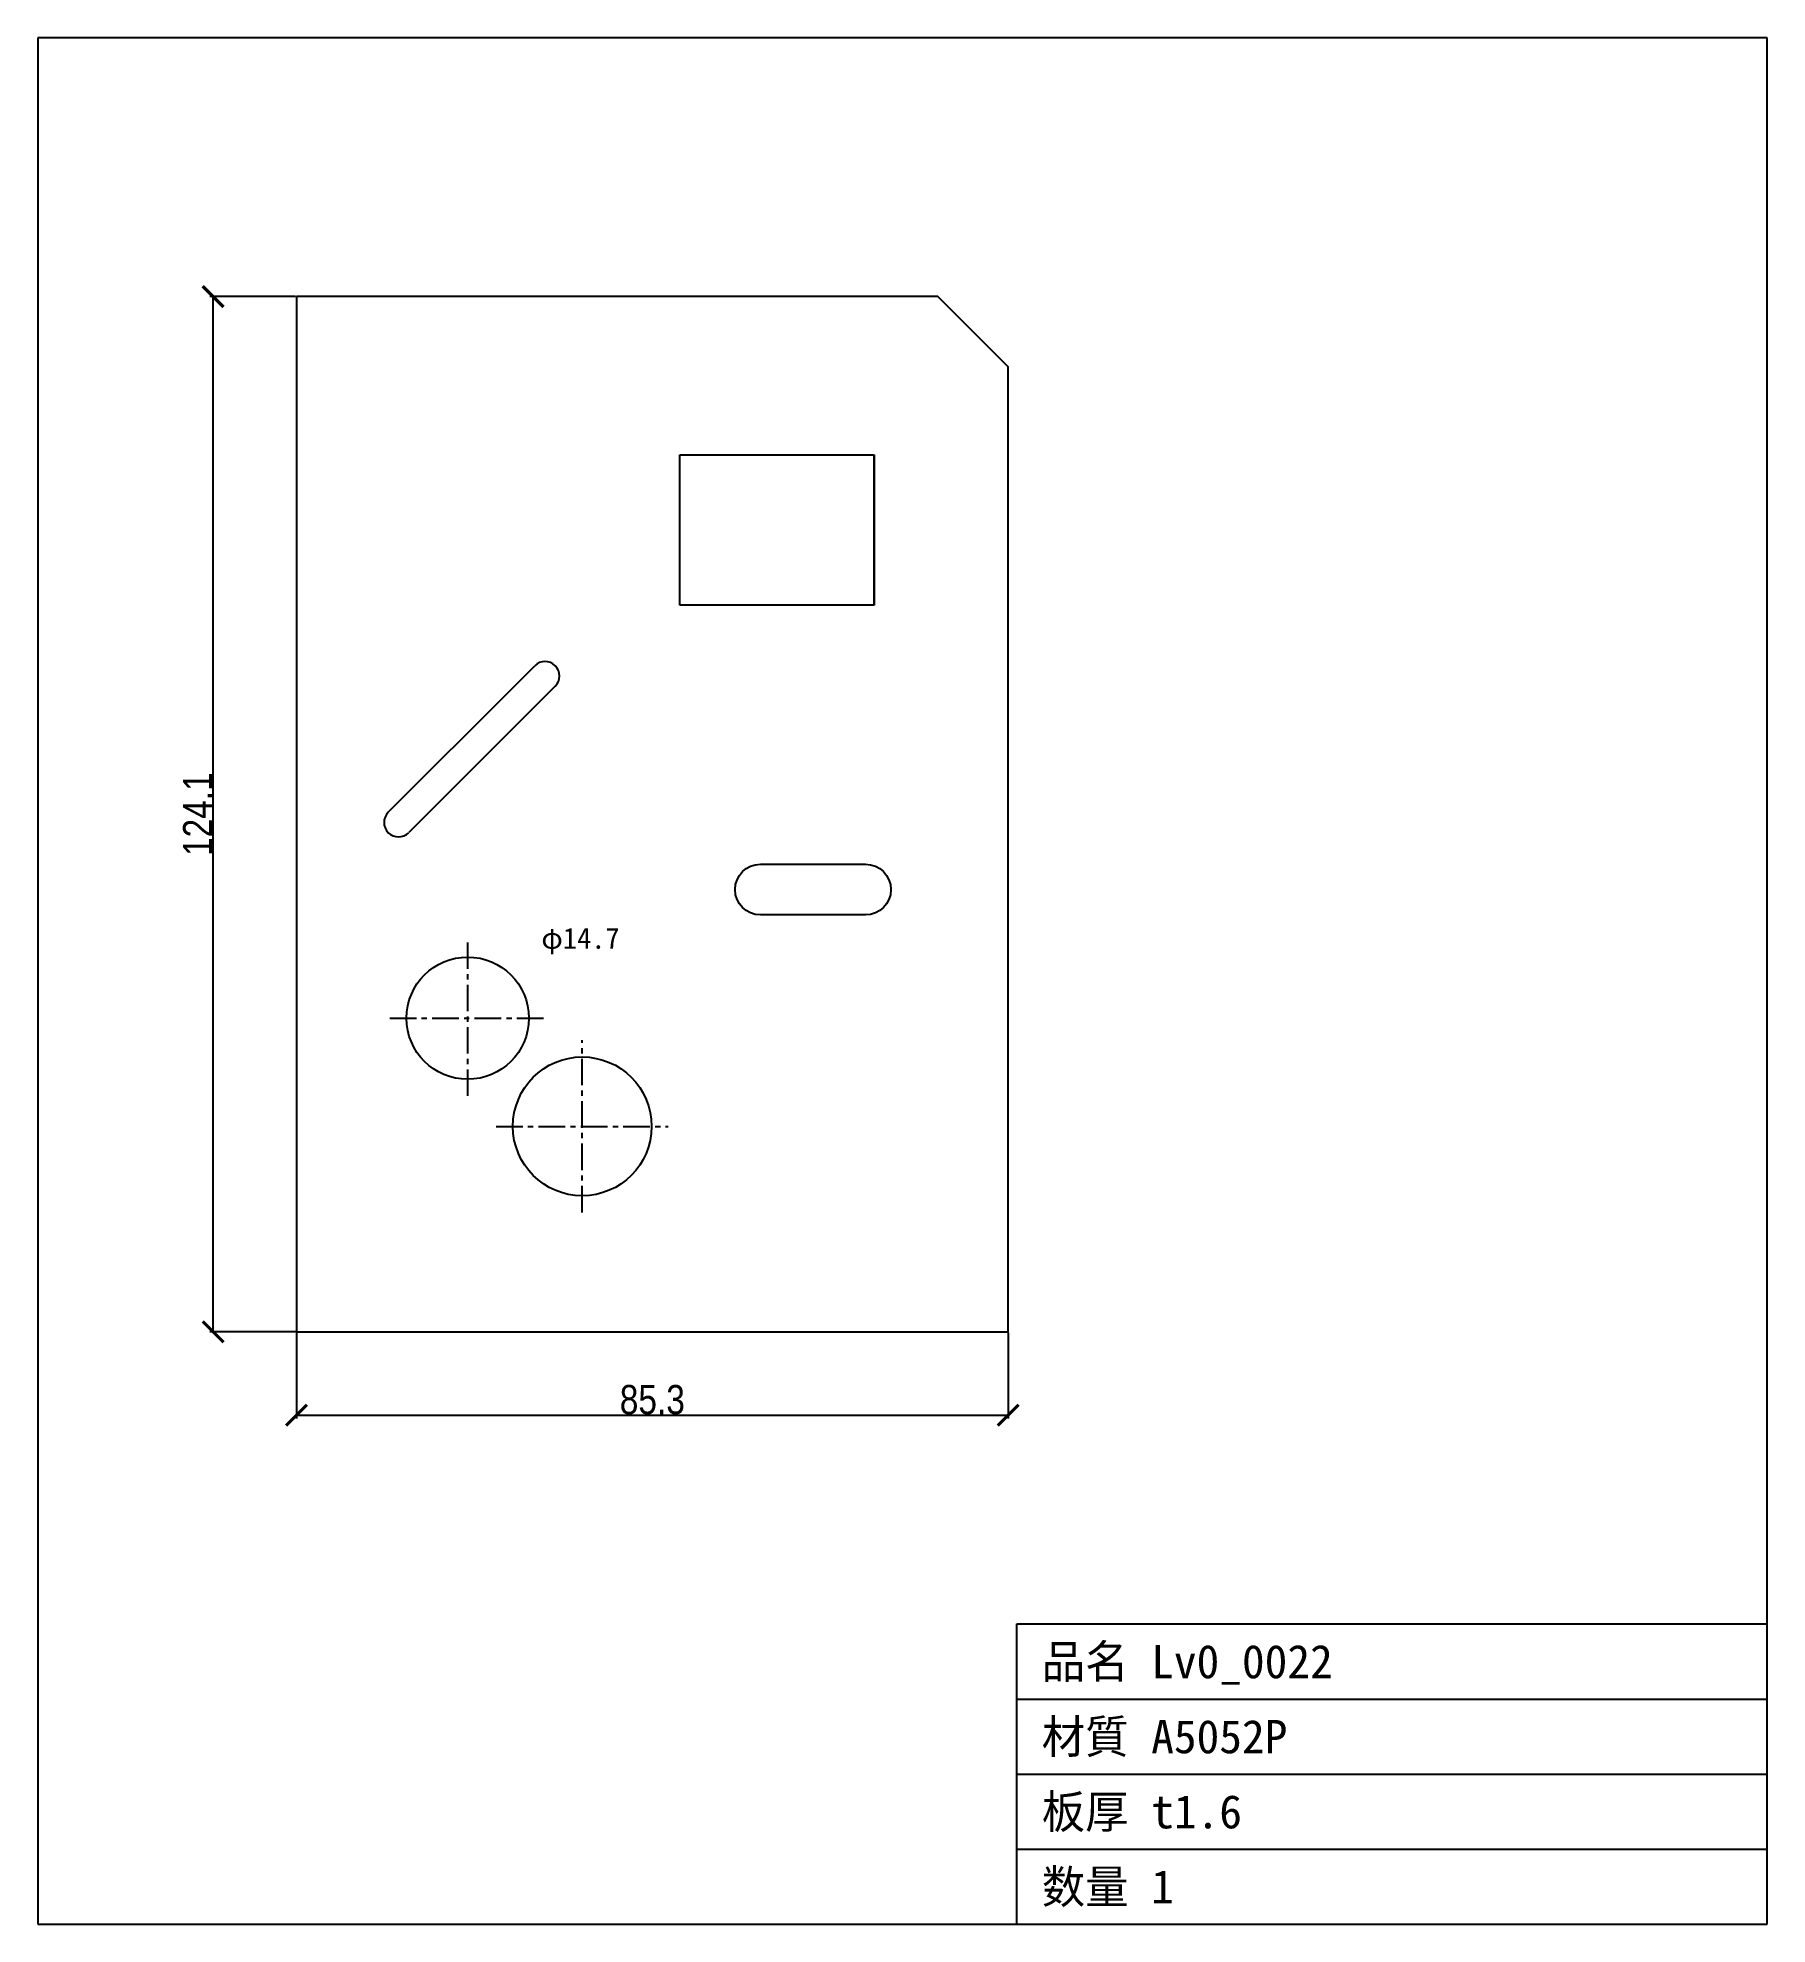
# Model space of a CAD drawing. Header units: millimetres. Extents: x -31 to 176, y -71 to 155.
import ezdxf

# ---------------------------------------------------------------- set-up
doc = ezdxf.new("R2010")
doc.units = ezdxf.units.MM
doc.linetypes.add('CENTER', pattern=[5.08, 3.175, -0.635, 0.635, -0.635])
doc.styles.add('OpenSansCondensed-Light', font='OpenSansCondensed-Light.ttf')
doc.dimstyles.new('EZDXF', dxfattribs={"dimtxt": 0.25, "dimasz": 0.175, "dimexe": 0.375, "dimexo": 0.125, "dimgap": 0.1, "dimtad": 1, "dimlfac": 100, "dimzin": 12, "dimdsep": 46, "dimtxsty": 'OpenSansCondensed-Light', "dimblk": 'ARCHTICK', "dimcen": 2.5, "dimazin": 3, "dimtfac": 0.5, "dimtmove": 2, "dimatfit": 3})

# ---------------------------------------------------------------- blocks, each defined once
blk = doc.blocks.new('HOLE_D16_64')
blk.add_circle((0, 0), 8.32)
blk = doc.blocks.new('_ARCHTICK')
at = {"color": 0, "linetype": 'BYBLOCK', "const_width": 0.15}
blk.add_lwpolyline([(-0.5, -0.5), (0.5, 0.5)], dxfattribs=at)

msp = doc.modelspace()

# ---------------------------------------------------------------- linework, layer by layer
at = {"color": 7, "linetype": 'CONTINUOUS'}
for p, q in [((176.37, 155.14), (-31.03, 155.14)), ((-31.03, 155.14), (-31.03, -71.03)), ((176.37, -71.03), (176.37, 155.14)), ((45.96, 95.78), (45.95, 105.13)), ((45.96, 105.13), (69.28, 105.13)), ((69.28, 105.13), (69.28, 87.12)), ((69.28, 87.12), (69.28, 105.13)), ((45.96, 87.12), (45.96, 95.78)), ((69.28, 87.12), (45.96, 87.12)), ((21.29, 72.56), (28.57, 79.85)), ((31.02, 77.4), (13.46, 59.84)), ((19.7, 70.97), (21.29, 72.56)), ((17.56, 68.83), (19.7, 70.97)), ((11.01, 62.28), (17.56, 68.83)), ((86.37, -71.03), (86.37, -35.03)), ((86.37, -35.03), (176.37, -35.03)), ((86.37, -44.03), (176.37, -44.03)), ((86.37, -53.03), (176.37, -53.03)), ((86.37, -62.03), (176.37, -62.03)), ((-31.03, -71.03), (176.37, -71.03))]:
    msp.add_line(p, q, dxfattribs=at)
at = {"color": 1, "linetype": 'CENTER'}
for p, q in [((20.53, 28.27), (20.53, 46.93)), ((11.2, 37.6), (29.86, 37.6)), ((34.27, 14.31), (34.27, 34.95)), ((23.95, 24.63), (44.59, 24.63))]:
    msp.add_line(p, q, dxfattribs=at)
at = {"color": 7, "linetype": 'CONTINUOUS'}
msp.add_lwpolyline([(0, 124.11), (0, 0), (85.34, 0), (85.34, 115.67), (76.9, 124.11)], close=True, dxfattribs=at)
msp.add_lwpolyline([(55.63, 56.06), (68.23, 56.06, -1), (68.23, 49.97), (55.63, 49.97, -1)], format="xyb", close=True, dxfattribs=at)
msp.add_circle((20.53, 37.6), 7.33, dxfattribs=at)
for centre, start, end in [((29.8, 78.62), -45, 135), ((12.23, 61.06), 135, -45)]:
    msp.add_arc(centre, 1.73, start, end, dxfattribs=at)

# ---------------------------------------------------------------- block references
msp.add_blockref('HOLE_D16_64', (34.27, 24.63), dxfattribs=at)

# ---------------------------------------------------------------- texts
at = {"color": 2}
for s, height, p in [('φ14.7', 2.5, (29.36, 45.93)), ('品名 Lv0_0022', 4, (89.37, -41.53)), ('材質 A5052P', 4, (89.37, -50.53)), ('板厚 t1.6', 4, (89.37, -59.53)), ('数量 1', 4, (89.37, -68.53))]:
    msp.add_text(s, height=height, dxfattribs=at).set_placement(p)

# ---------------------------------------------------------------- dimensions: what is measured, and where the dimension line sits
msp.add_linear_dim(base=(-10, 0), p1=(0, 0), p2=(0, 124.11), angle=90, dimstyle='EZDXF', override={"dimtxt": 3.5, "dimasz": 2.5, "dimdec": 1, "dimlfac": 1}, dxfattribs=at).render()
msp.add_linear_dim(base=(0, -10), p1=(0, 0), p2=(85.34, 0), dimstyle='EZDXF', override={"dimtxt": 3.5, "dimasz": 2.5, "dimdec": 1, "dimlfac": 1}, dxfattribs=at).render()

doc.saveas('drawing.dxf')
